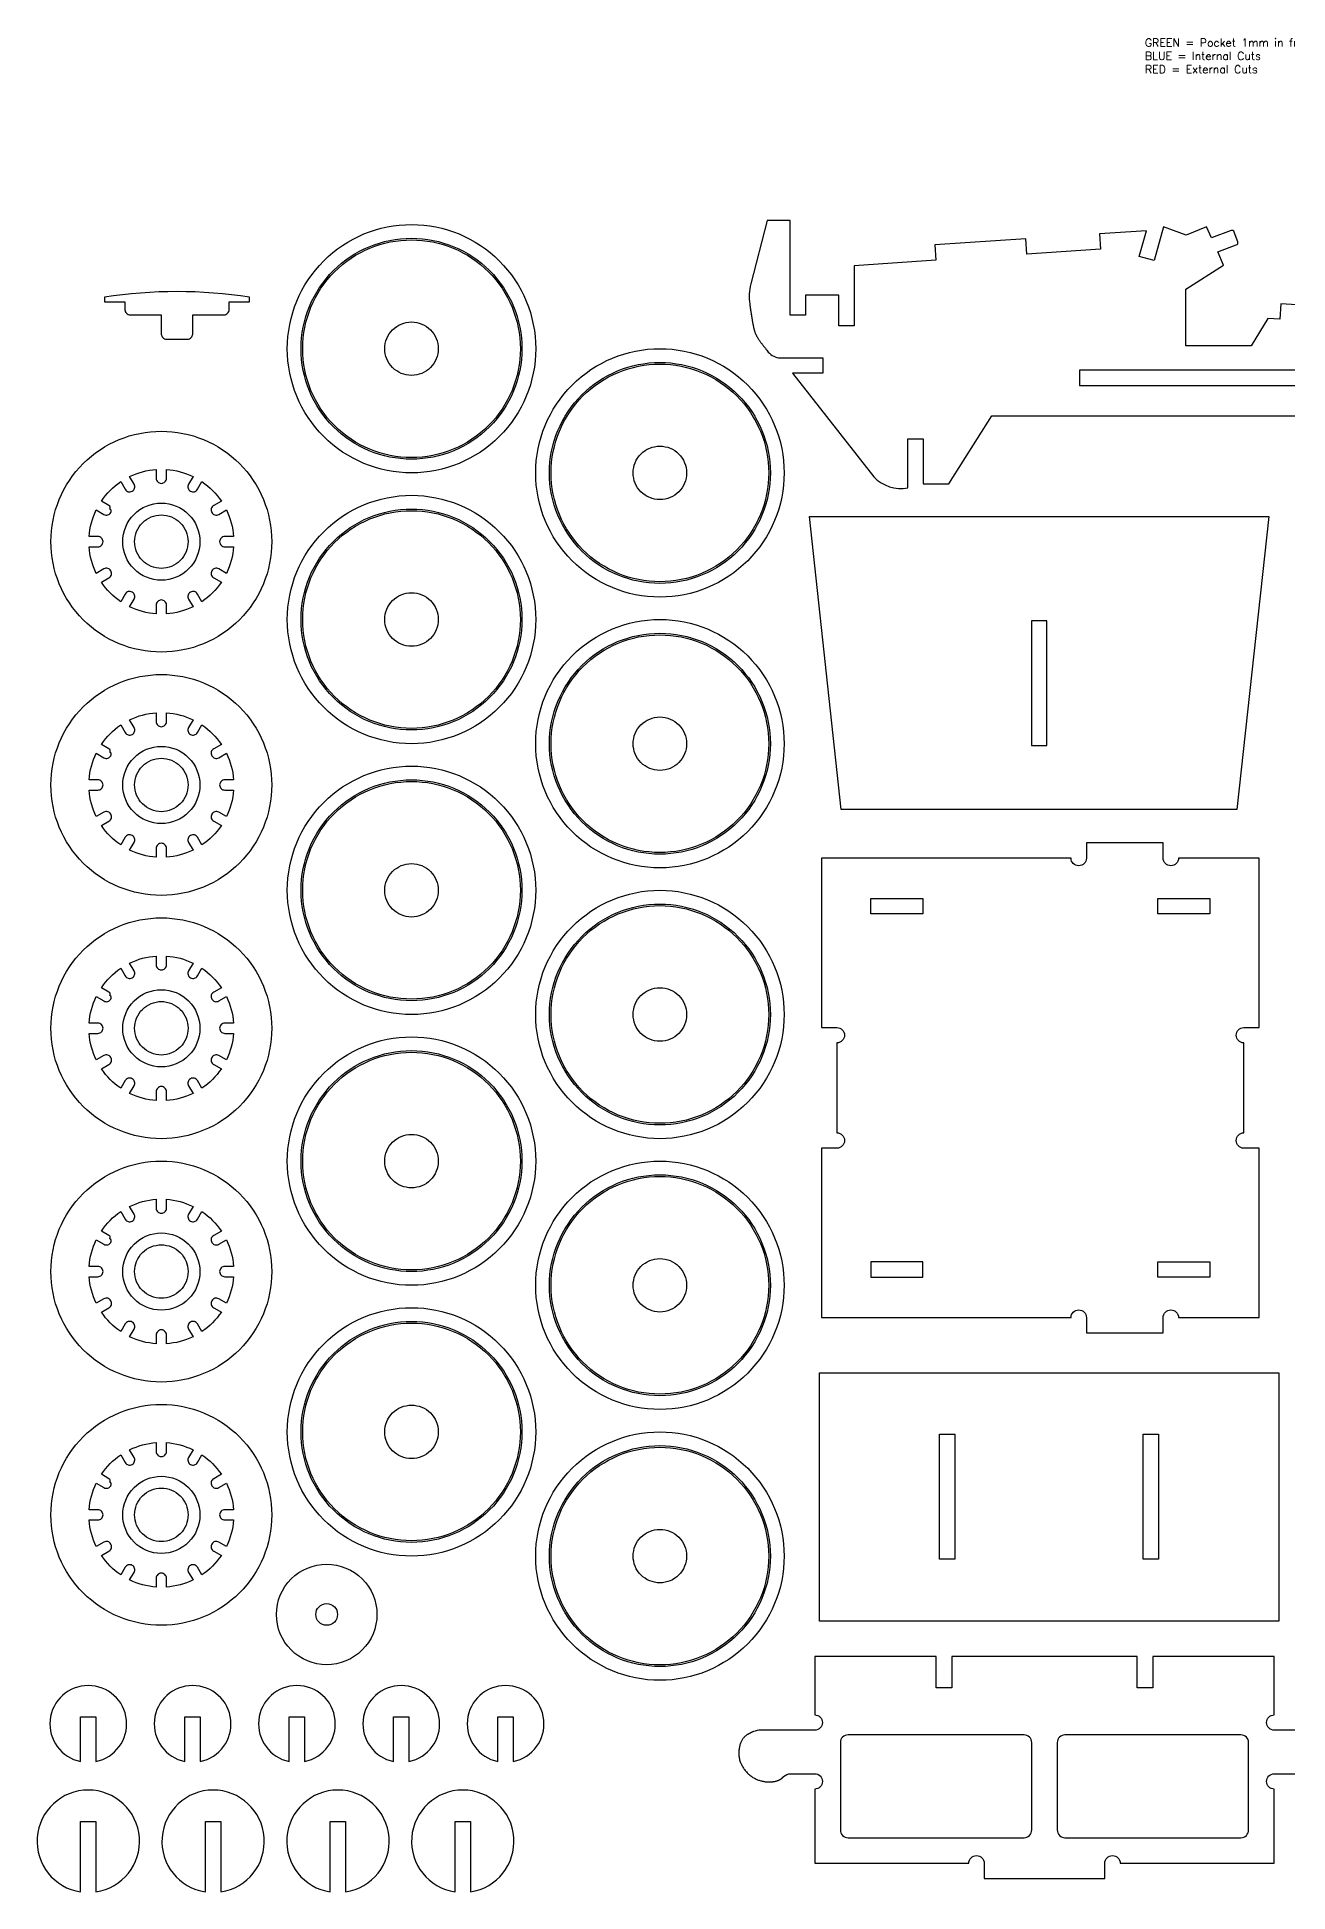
# Model space of a CAD drawing. Header units: millimetres. Extents: x 8 to 887, y 7 to 586.
# Drawn here: x 8 to 399, y 7 to 586 of the extents above; entities that cross this region are included whole.
import ezdxf

# ---------------------------------------------------------------- set-up
doc = ezdxf.new("R2010")
doc.units = ezdxf.units.MM
for name, color, linetype in [('external cut', 1, 'Continuous'), ('holes', 5, 'Continuous'), ('pocket 1mm', 3, 'Continuous')]:
    doc.layers.add(name, color=color, linetype=linetype)
doc.styles.get("Standard").update_dxf_attribs({"font": 'RomanS', "height": 1})

msp = doc.modelspace()

# ---------------------------------------------------------------- linework, layer by layer
at = {"layer": 'external cut', "flags": 128}
for points in [[(409.780641, 502.020181), (396.573027, 502.834635), (396.277593, 498.043735), (392.505479, 498.276344), (387.356644, 489.798223), (366.932581, 489.798223), (366.932581, 507.427719), (378.724772, 514.929798), (376.875946, 519.101728), (382.694212, 521.249536, 0.414214), (383.167664, 522.277078), (382.059483, 525.279067, 0.414214), (381.03194, 525.752518), (374.927264, 523.498983), (373.424503, 526.890006), (367.064179, 524.316289), (359.930639, 526.936059), (357.00259, 516.419948), (352.378489, 517.707458), (354.593493, 525.662664), (339.933555, 524.687621), (340.252102, 519.898203), (317.247182, 518.368128), (316.928634, 523.157546), (288.472071, 521.264879), (288.790619, 516.475461), (263.256195, 514.777147), (263.257229, 495.952787), (258.457201, 495.952787), (258.457201, 505.561499), (248.057202, 505.561499), (248.057202, 499.330304), (243.257202, 499.330304), (243.257202, 528.898568), (236.128666, 528.898568), (231.010475, 509.070982, 0.099481), (230.668246, 502.775894), (230.700543, 502.553151), (230.705387, 502.519766), (230.7107, 502.483169), (230.716509, 502.443197), (230.72284, 502.399689), (230.729719, 502.352479), (230.737171, 502.301408), (230.745221, 502.24631), (230.753897, 502.187025), (230.763223, 502.123388), (230.773226, 502.055237), (230.783931, 501.982411), (230.795363, 501.904745), (230.80755, 501.822077), (230.820516, 501.734245), (230.834288, 501.641085), (230.84889, 501.542435), (230.86435, 501.438133), (230.880692, 501.328015), (230.897943, 501.211919), (230.91612, 501.08975), (230.935209, 500.961683), (230.955191, 500.827964), (230.976041, 500.688836), (230.997741, 500.544542), (231.020266, 500.395327), (231.043598, 500.241434), (231.067713, 500.083108), (231.09259, 499.920592), (231.118208, 499.754131), (231.144545, 499.583967), (231.17158, 499.410346), (231.199291, 499.23351), (231.227657, 499.053704), (231.256657, 498.871173), (231.286268, 498.686158), (231.316469, 498.498906), (231.347239, 498.309658), (231.378556, 498.11866), (231.410399, 497.926156), (231.442761, 497.732393), (231.475693, 497.537637), (231.509262, 497.342159), (231.543533, 497.14623), (231.578574, 496.950118), (231.614448, 496.754095), (231.651224, 496.558432), (231.688967, 496.363397), (231.727744, 496.169262), (231.767619, 495.976297), (231.80866, 495.784772), (231.850933, 495.594958), (231.894503, 495.407124), (231.939437, 495.221541), (231.985801, 495.03848), (232.033662, 494.85821), (232.083084, 494.681003), (232.134134, 494.507127), (232.18688, 494.336855), (232.241385, 494.170455), (232.29772, 494.008094), (232.355967, 493.849524), (232.41621, 493.694391), (232.478532, 493.542343), (232.54302, 493.393026), (232.609758, 493.246089), (232.67883, 493.101178), (232.750321, 492.95794), (232.824315, 492.816022), (232.900897, 492.675073), (232.980152, 492.534737), (233.062164, 492.394664), (233.147018, 492.2545), (233.234798, 492.113893), (233.32559, 491.972488), (233.419477, 491.829935), (233.516544, 491.685879), (233.616876, 491.539968), (233.720557, 491.391849), (233.827673, 491.241169), (233.938204, 491.087735), (234.051717, 490.931985), (234.167676, 490.774519), (234.285547, 490.615936), (234.404791, 490.456834), (234.524874, 490.297812), (234.64526, 490.139469), (234.765411, 489.982403), (234.884793, 489.827214), (235.002869, 489.674499), (235.119103, 489.524857), (235.232959, 489.378888), (235.343902, 489.23719), (235.451394, 489.100362), (235.5549, 488.969002), (235.653884, 488.843709), (235.74781, 488.725082), (235.836142, 488.613719), (235.918344, 488.51022), (235.993879, 488.415183), (236.474035, 487.811137, 0.228903), (240.236017, 485.997978), (253.503371, 486.01037), (253.503371, 481.217914), (243.978504, 481.217914), (269.39251, 448.794944)], [(159.503693, 488.847063, -0.414214), (124.996763, 454.340132, -0.414214), (90.489832, 488.847063, -0.414214), (124.996763, 523.353993, -0.414214), (159.503693, 488.847063)], [(48.427387, 491.836321), (55.031839, 491.836321, 0.414214), (56.631839, 493.436321), (56.631839, 499.436321), (66.410383, 499.436321, 0.414214), (68.010383, 501.036321), (68.010383, 503.478426), (74.410383, 503.478426), (74.410383, 504.973085, 0.075189), (29.048843, 504.973085), (29.048843, 503.478426), (35.448843, 503.478426), (35.448843, 501.036321, 0.414214), (37.048843, 499.436321), (46.827388, 499.436321), (46.827388, 493.436321, 0.414214), (48.427387, 491.836321)], [(237.107028, 450.045395, -0.414214), (202.600097, 415.538465, -0.414214), (168.093167, 450.045395, -0.414214), (202.600097, 484.552326, -0.414214), (237.107028, 450.045395)], [(269.39251, 448.794944, 0.25005), (280.095705, 445.370829), (280.095705, 460.640208), (284.895705, 460.640208), (284.895705, 446.663701), (292.902179, 446.663701), (306.358602, 467.840425), (435.219724, 467.840425)], [(81.339631, 428.563544, -0.414214), (46.8327, 394.056613, -0.414214), (12.32577, 428.563544, -0.414214), (46.8327, 463.070475, -0.414214), (81.339631, 428.563544)], [(159.503693, 404.243728, -0.414214), (124.996763, 369.736797, -0.414214), (90.489832, 404.243728, -0.414214), (124.996763, 438.750658, -0.414214), (159.503693, 404.243728)], [(237.107028, 365.44206, -0.414214), (202.600097, 330.93513, -0.414214), (168.093167, 365.44206, -0.414214), (202.600097, 399.948991, -0.414214), (237.107028, 365.44206)], [(81.339631, 352.549683, -0.414214), (46.8327, 318.042752, -0.414214), (12.32577, 352.549683, -0.414214), (46.8327, 387.056613, -0.414214), (81.339631, 352.549683)], [(159.503693, 319.640393, -0.414214), (124.996763, 285.133463, -0.414214), (90.489832, 319.640393, -0.414214), (124.996763, 354.147324, -0.414214), (159.503693, 319.640393)], [(253.075433, 186.141219), (331.050392, 186.141219, -1), (335.850392, 186.141219), (335.850392, 181.341219), (359.835903, 181.341219), (359.835903, 186.141219, -1), (364.635903, 186.141219), (389.85351, 186.141219), (389.85351, 239.069813), (385.053511, 239.069813, -1), (385.053511, 243.869813), (385.053511, 271.964446, -1), (385.053511, 276.764446), (389.85351, 276.764446), (389.85351, 329.69304), (364.635903, 329.69304, -0.414214), (362.235903, 327.29304, -0.414214), (359.835903, 329.69304), (359.835903, 334.49304), (335.850392, 334.49304), (335.850392, 329.69304, -1), (331.050392, 329.69304), (253.075433, 329.69304), (253.075433, 276.764446), (257.875433, 276.764446, -1), (257.875433, 271.964446), (257.875433, 243.869813, -1), (257.875433, 239.069813), (253.075433, 239.069813), (253.075433, 186.141219)], [(237.107028, 280.838726, -0.414214), (202.600097, 246.331795, -0.414214), (168.093167, 280.838726, -0.414214), (202.600097, 315.345656, -0.414214), (237.107028, 280.838726)], [(81.339631, 276.535822, -0.414214), (46.8327, 242.028891, -0.414214), (12.32577, 276.535822, -0.414214), (46.8327, 311.042752, -0.414214), (81.339631, 276.535822)], [(159.503693, 235.037058, -0.414214), (124.996763, 200.530128, -0.414214), (90.489832, 235.037058, -0.414214), (124.996763, 269.543989, -0.414214), (159.503693, 235.037058)], [(81.339631, 200.521961, -0.414214), (46.8327, 166.01503, -0.414214), (12.32577, 200.521961, -0.414214), (46.8327, 235.028891, -0.414214), (81.339631, 200.521961)], [(237.107028, 196.235391, -0.414214), (202.600097, 161.72846, -0.414214), (168.093167, 196.235391, -0.414214), (202.600097, 230.742322, -0.414214), (237.107028, 196.235391)], [(159.503693, 150.433724, -0.414214), (124.996763, 115.926793, -0.414214), (90.489832, 150.433724, -0.414214), (124.996763, 184.940654, -0.414214), (159.503693, 150.433724)], [(81.339631, 124.508099, -0.414214), (46.8327, 90.001169, -0.414214), (12.32577, 124.508099, -0.414214), (46.8327, 159.01503, -0.414214), (81.339631, 124.508099)], [(237.107028, 111.632056, -0.414214), (202.600097, 77.125126, -0.414214), (168.093167, 111.632056, -0.414214), (202.600097, 146.138987, -0.414214), (237.107028, 111.632056)], [(114.19112, 93.392871, -0.414214), (98.490941, 77.692691, -0.414214), (82.790761, 93.392871, -0.414214), (98.490941, 109.093051, -0.414214), (114.19112, 93.392871)], [(411.399088, 57.223886), (394.534733, 57.223886, -1), (394.534733, 62.023886), (394.534733, 80.242354), (356.558822, 80.242354), (356.558822, 70.477222), (351.758822, 70.477222), (351.758822, 80.242354), (293.758823, 80.242354), (293.758823, 70.477222), (288.958823, 70.477222), (288.958823, 80.242354), (250.982912, 80.242354), (250.982912, 62.023886, -0.414214), (253.382912, 59.623886, -0.414214), (250.982912, 57.223886), (234.118557, 57.223886, 0.096499), (231.842591, 56.780503), (231.688039, 56.717911), (231.663674, 56.708035), (231.636851, 56.697118), (231.607429, 56.685056), (231.575269, 56.671747), (231.540231, 56.657087), (231.502174, 56.640974), (231.46096, 56.623305), (231.416447, 56.603977), (231.368496, 56.582888), (231.316967, 56.559933), (231.261719, 56.535011), (231.202614, 56.508019), (231.13951, 56.478853), (231.072269, 56.447411), (231.000749, 56.41359), (230.924812, 56.377287), (230.844316, 56.3384), (230.759122, 56.296824), (230.66909, 56.252459), (230.57408, 56.2052), (230.474051, 56.154887), (230.369353, 56.101131), (230.260437, 56.043484), (230.147752, 55.9815), (230.031748, 55.914732), (229.912875, 55.842732), (229.791583, 55.765053), (229.668321, 55.681248), (229.54354, 55.59087), (229.417688, 55.493473), (229.291216, 55.388608), (229.164574, 55.275829), (229.038211, 55.154688), (228.912577, 55.02474), (228.788121, 54.885536), (228.665295, 54.736629), (228.544546, 54.577573), (228.426326, 54.40792), (228.311084, 54.227223), (228.19927, 54.035035), (228.091333, 53.831095), (227.987724, 53.615886), (227.888895, 53.390074), (227.795296, 53.154329), (227.707377, 52.909318), (227.625591, 52.655709), (227.550387, 52.394171), (227.482216, 52.125371), (227.42153, 51.849978), (227.368779, 51.568659), (227.324414, 51.282083), (227.288886, 50.990918), (227.262646, 50.695831), (227.246145, 50.397491), (227.239833, 50.096567), (227.244162, 49.793725), (227.259581, 49.489634), (227.286543, 49.184962), (227.325498, 48.880378), (227.376897, 48.576548), (227.441039, 48.274099), (227.517622, 47.973482), (227.606191, 47.675106), (227.706291, 47.379381), (227.817469, 47.086716), (227.939269, 46.797518), (228.071238, 46.512199), (228.21292, 46.231166), (228.363863, 45.954828), (228.523611, 45.683596), (228.691709, 45.417877), (228.867705, 45.158081), (229.051142, 44.904617), (229.241567, 44.657894), (229.438526, 44.418321), (229.641563, 44.186306), (229.850225, 43.96226), (230.064058, 43.746591), (230.282606, 43.539708), (230.505416, 43.342021), (230.732052, 43.153841), (230.962156, 42.975096), (231.195388, 42.805618), (231.431409, 42.645236), (231.66988, 42.493783), (231.91046, 42.351088), (232.152811, 42.216983), (232.396593, 42.091298), (232.641466, 41.973865), (232.887092, 41.864514), (233.13313, 41.763077), (233.379242, 41.669384), (233.625087, 41.583266), (233.870327, 41.504554), (234.114622, 41.433079), (234.357633, 41.368672), (234.599019, 41.311163), (234.838442, 41.260384), (235.075563, 41.216166), (235.310041, 41.178339), (235.541562, 41.146722), (235.769907, 41.121079), (235.994882, 41.101165), (236.216294, 41.086731), (236.433947, 41.077532), (236.647649, 41.073318), (236.857204, 41.073845), (237.062419, 41.078863), (237.2631, 41.088126), (237.459053, 41.101387), (237.650083, 41.118399), (237.835997, 41.138915), (238.016601, 41.162686), (238.1917, 41.189467), (238.3611, 41.21901), (238.524607, 41.251068), (238.682028, 41.285394), (238.833168, 41.32174), (238.977833, 41.359859), (239.115829, 41.399505), (239.247032, 41.440445), (239.371596, 41.482513), (239.489746, 41.525554), (239.601706, 41.569419), (239.707701, 41.613954), (239.807955, 41.659006), (239.902693, 41.704425), (239.992139, 41.750057), (240.076518, 41.795751), (240.156054, 41.841354), (240.230971, 41.886714), (240.301495, 41.931679), (240.367848, 41.976097), (240.430257, 42.019815), (240.488945, 42.062681), (240.544136, 42.104544), (240.596056, 42.14525), (240.644929, 42.184648), (240.690979, 42.222586), (240.734431, 42.258911), (240.775483, 42.293504), (240.814234, 42.326376), (240.850756, 42.35757), (240.885121, 42.387131), (240.917403, 42.415101), (240.947673, 42.441525), (240.976004, 42.466446), (241.002468, 42.489909), (241.027138, 42.511956), (241.050087, 42.532631), (241.071386, 42.551978), (241.091109, 42.570042), (241.109328, 42.586864), (241.126114, 42.60249), (241.141542, 42.616963), (241.155683, 42.630326), (241.168609, 42.642624), (241.180394, 42.653899), (241.191109, 42.664197), (241.262455, 42.732957, -0.19413), (243.483141, 43.628927), (250.982912, 43.628927, -0.414214), (253.382912, 41.228927, -0.414214), (250.982912, 38.828927), (250.982912, 15.657487)], [(21.597813, 47.456096), (21.597813, 61.395917), (26.397813, 61.395917), (26.397813, 47.456096, 0.904015), (23.997813, 71.199385, 0.904015), (21.597813, 47.456096)], [(54.19577, 47.456096), (54.19577, 61.395917), (58.995769, 61.395917), (58.995769, 47.456096, 0.904015), (56.59577, 71.199385, 0.904015), (54.19577, 47.456096)], [(86.793726, 47.456096), (86.793726, 61.395917), (91.593726, 61.395917), (91.593726, 47.456096, 0.904015), (89.193726, 71.199385, 0.904015), (86.793726, 47.456096)], [(119.391683, 47.456096), (119.391683, 61.395917), (124.191682, 61.395917), (124.191682, 47.456096, 0.904015), (121.791683, 71.199385, 0.904015), (119.391683, 47.456096)], [(151.989639, 47.456096), (151.989639, 61.395917), (156.789639, 61.395917), (156.789639, 47.456096, 0.904015), (154.389639, 71.199385, 0.904015), (151.989639, 47.456096)], [(250.982912, 15.657487), (299.111506, 15.657487, -1), (303.911506, 15.657487), (303.911506, 10.857487), (341.606139, 10.857487), (341.606139, 15.657487, -1), (346.406139, 15.657487), (394.534733, 15.657487), (394.534733, 38.828927, -1), (394.534733, 43.628927), (402.034504, 43.628927, -0.19413)], [(21.615378, 6.712929), (21.615378, 28.721378), (26.415378, 28.721378), (26.415378, 6.712929, 0.927414), (24.015378, 38.531905, 0.927414), (21.615378, 6.712929)], [(60.614425, 6.712929), (60.614425, 28.721378), (65.414425, 28.721378), (65.414425, 6.712929, 0.927414), (63.014425, 38.531905, 0.927414), (60.614425, 6.712929)], [(99.613471, 6.712929), (99.613471, 28.721378), (104.413471, 28.721378), (104.413471, 6.712929, 0.927414), (102.013471, 38.531905, 0.927414), (99.613471, 6.712929)], [(138.612518, 6.712929), (138.612518, 28.721378), (143.412517, 28.721378), (143.412517, 6.712929, 0.927414), (141.012518, 38.531905, 0.927414), (138.612518, 6.712929)]]:
    msp.add_lwpolyline(points, format="xyb", dxfattribs=at)
for points in [[(259.240781, 344.850223), (249.293956, 436.388301), (392.845777, 436.388301), (382.898952, 344.850223), (259.240781, 344.850223)], [(395.971412, 91.317835), (252.419591, 91.317835), (252.419591, 168.83955), (395.971412, 168.83955), (395.971412, 91.317835)]]:
    msp.add_lwpolyline(points, dxfattribs=at)
at = {"layer": 'holes', "flags": 128}
for points in [[(133.349002, 488.847063, -0.414214), (124.996763, 480.494823, -0.414214), (116.644523, 488.847063, -0.414214), (124.996763, 497.199302, -0.414214), (133.349002, 488.847063)], [(210.952337, 450.045395, -0.414214), (202.600097, 441.693155, -0.414214), (194.247857, 450.045395, -0.414214), (202.600097, 458.397635, -0.414214), (210.952337, 450.045395)], [(55.18494, 428.563544, -0.414214), (46.8327, 420.211304, -0.414214), (38.48046, 428.563544, -0.414214), (46.8327, 436.915784, -0.414214), (55.18494, 428.563544)], [(133.349002, 404.243728, -0.414214), (124.996763, 395.891488, -0.414214), (116.644523, 404.243728, -0.414214), (124.996763, 412.595968, -0.414214), (133.349002, 404.243728)], [(210.952337, 365.44206, -0.414214), (202.600097, 357.089821, -0.414214), (194.247857, 365.44206, -0.414214), (202.600097, 373.7943, -0.414214), (210.952337, 365.44206)], [(55.18494, 352.549683, -0.414214), (46.8327, 344.197443, -0.414214), (38.48046, 352.549683, -0.414214), (46.8327, 360.901923, -0.414214), (55.18494, 352.549683)], [(133.349002, 319.640393, -0.414214), (124.996763, 311.288153, -0.414214), (116.644523, 319.640393, -0.414214), (124.996763, 327.992633, -0.414214), (133.349002, 319.640393)], [(55.18494, 276.535822, -0.414214), (46.8327, 268.183582, -0.414214), (38.48046, 276.535822, -0.414214), (46.8327, 284.888062, -0.414214), (55.18494, 276.535822)], [(210.952337, 280.838726, -0.414214), (202.600097, 272.486486, -0.414214), (194.247857, 280.838726, -0.414214), (202.600097, 289.190966, -0.414214), (210.952337, 280.838726)], [(133.349002, 235.037058, -0.414214), (124.996763, 226.684819, -0.414214), (116.644523, 235.037058, -0.414214), (124.996763, 243.389298, -0.414214), (133.349002, 235.037058)], [(55.18494, 200.521961, -0.414214), (46.8327, 192.169721, -0.414214), (38.48046, 200.521961, -0.414214), (46.8327, 208.8742, -0.414214), (55.18494, 200.521961)], [(210.952337, 196.235391, -0.414214), (202.600097, 187.883151, -0.414214), (194.247857, 196.235391, -0.414214), (202.600097, 204.587631, -0.414214), (210.952337, 196.235391)], [(133.349002, 150.433724, -0.414214), (124.996763, 142.081484, -0.414214), (116.644523, 150.433724, -0.414214), (124.996763, 158.785964, -0.414214), (133.349002, 150.433724)], [(55.18494, 124.508099, -0.414214), (46.8327, 116.15586, -0.414214), (38.48046, 124.508099, -0.414214), (46.8327, 132.860339, -0.414214), (55.18494, 124.508099)], [(210.952337, 111.632056, -0.414214), (202.600097, 103.279817, -0.414214), (194.247857, 111.632056, -0.414214), (202.600097, 119.984296, -0.414214), (210.952337, 111.632056)], [(101.882941, 93.392871, -0.414214), (98.490941, 90.000871, -0.414214), (95.098941, 93.392871, -0.414214), (98.490941, 96.784871, -0.414214), (101.882941, 93.392871)], [(261.382912, 23.657487), (316.358822, 23.657487, 0.414214), (318.758822, 26.057487), (318.758822, 53.376518, 0.414214), (316.358822, 55.776518), (261.382912, 55.776518, 0.414214), (258.982912, 53.376518), (258.982912, 26.057487, 0.414214), (261.382912, 23.657487)], [(329.158822, 23.657487), (384.134733, 23.657487, 0.414214), (386.534733, 26.057487), (386.534733, 53.376518, 0.414214), (384.134733, 55.776518), (329.158822, 55.776518, 0.414214), (326.758822, 53.376518), (326.758822, 26.057487, 0.414214), (329.158822, 23.657487)]]:
    msp.add_lwpolyline(points, format="xyb", dxfattribs=at)
for points in [[(333.675886, 477.36958), (435.606149, 477.36958), (435.606149, 482.16958), (333.675886, 482.16958), (333.675886, 477.36958)], [(318.669867, 364.89975), (323.469867, 364.89975), (323.469867, 403.86129), (318.669867, 403.86129), (318.669867, 364.89975)], [(268.50818, 312.297226), (268.50818, 317.097226), (284.784077, 317.097226), (284.784077, 312.297226), (268.50818, 312.297226)], [(358.144866, 317.097226), (374.420763, 317.097226), (374.420763, 312.297226), (358.144866, 312.297226), (358.144866, 317.097226)], [(268.50818, 198.737033), (284.784077, 198.737033), (284.784077, 203.537033), (268.50818, 203.537033), (268.50818, 198.737033)], [(358.144866, 198.737033), (358.144866, 203.537033), (374.420763, 203.537033), (374.420763, 198.737033), (358.144866, 198.737033)], [(294.795502, 110.699436), (289.995502, 110.699436), (289.995502, 149.753818), (294.795502, 149.753818), (294.795502, 110.699436)], [(353.595501, 110.699436), (353.595501, 149.753818), (358.395501, 149.753818), (358.395501, 110.699436), (353.595501, 110.699436)]]:
    msp.add_lwpolyline(points, dxfattribs=at)
at = {"layer": 'pocket 1mm', "flags": 128}
for points in [[(163.79843, 488.847063, -0.414214), (124.996763, 450.045395, -0.414214), (86.195095, 488.847063, -0.414214), (124.996763, 527.64873, -0.414214), (163.79843, 488.847063)], [(158.99843, 488.847063, -0.414214), (124.996763, 454.845395, -0.414214), (90.995095, 488.847063, -0.414214), (124.996763, 522.84873, -0.414214), (158.99843, 488.847063)], [(241.401765, 450.045395, -0.414214), (202.600097, 411.243728, -0.414214), (163.79843, 450.045395, -0.414214), (202.600097, 488.847063, -0.414214), (241.401765, 450.045395)], [(236.601765, 450.045395, -0.414214), (202.600097, 416.043728, -0.414214), (168.59843, 450.045395, -0.414214), (202.600097, 484.047063, -0.414214), (236.601765, 450.045395)], [(30.769046, 438.761659, 0.414214), (30.476226, 439.85448), (28.085629, 441.234692, -0.095807), (34.161553, 447.310615), (35.541765, 444.920018, 0.414214), (37.727405, 444.334378, 0.414214), (38.313046, 446.520018), (36.932834, 448.910615, -0.095807), (45.2327, 451.134558), (45.2327, 448.374134, 0.414214), (46.8327, 446.774134, 0.414214), (48.4327, 448.374134), (48.4327, 451.134558, -0.095807), (56.732566, 448.910615), (55.352355, 446.520018, 0.414214), (55.937995, 444.334378, 0.414214), (58.123636, 444.920018), (59.503848, 447.310615, -0.095807), (65.579771, 441.234692), (63.189174, 439.85448, 0.414214), (62.603534, 437.668839, 0.414214), (64.789174, 437.083198), (67.179771, 438.46341, -0.095807), (69.403714, 430.163544), (66.64329, 430.163544, 0.414214), (65.04329, 428.563544, 0.414214), (66.64329, 426.963544), (69.403714, 426.963544, -0.095807), (67.179771, 418.663678), (64.789174, 420.04389, 0.414214), (62.603534, 419.458249, 0.414214), (63.189174, 417.272608), (65.579771, 415.892397, -0.095807), (59.503848, 409.816473), (58.123636, 412.20707, 0.414214), (55.937995, 412.79271, 0.414214), (55.352355, 410.60707), (56.732566, 408.216473, -0.095807), (48.4327, 405.99253), (48.4327, 408.752954, 0.414214), (46.8327, 410.352954, 0.414214), (45.2327, 408.752954), (45.2327, 405.99253, -0.095807), (36.932834, 408.216473), (38.313046, 410.60707, 0.414214), (37.727405, 412.79271, 0.414214), (35.541765, 412.20707), (34.161553, 409.816473, -0.095807), (28.085629, 415.892397), (30.476226, 417.272608, 0.414214), (31.061867, 419.458249, 0.414214), (28.876226, 420.04389), (26.485629, 418.663678, -0.095807), (24.261686, 426.963544), (27.02211, 426.963544, 0.414214), (28.62211, 428.563544, 0.414214), (27.02211, 430.163544), (24.261686, 430.163544, -0.095807), (26.485629, 438.46341), (28.876226, 437.083198, 0.414214), (31.061867, 437.668839, 0.414214), (30.769046, 438.761659)], [(58.889336, 428.563544, -0.414214), (46.8327, 416.506908, -0.414214), (34.776064, 428.563544, -0.414214), (46.8327, 440.62018, -0.414214), (58.889336, 428.563544)], [(163.79843, 404.243728, -0.414214), (124.996763, 365.44206, -0.414214), (86.195095, 404.243728, -0.414214), (124.996763, 443.045395, -0.414214), (163.79843, 404.243728)], [(158.99843, 404.243728, -0.414214), (124.996763, 370.24206, -0.414214), (90.995095, 404.243728, -0.414214), (124.996763, 438.245395, -0.414214), (158.99843, 404.243728)], [(241.401765, 365.44206, -0.414214), (202.600097, 326.640393, -0.414214), (163.79843, 365.44206, -0.414214), (202.600097, 404.243728, -0.414214), (241.401765, 365.44206)], [(236.601765, 365.44206, -0.414214), (202.600097, 331.440393, -0.414214), (168.59843, 365.44206, -0.414214), (202.600097, 399.443728, -0.414214), (236.601765, 365.44206)], [(30.769046, 362.747798, 0.414214), (30.476226, 363.840619), (28.085629, 365.22083, -0.095807), (34.161553, 371.296754), (35.541765, 368.906157, 0.414214), (37.727405, 368.320517, 0.414214), (38.313046, 370.506157), (36.932834, 372.896754, -0.095807), (45.2327, 375.120697), (45.2327, 372.360273, 0.414214), (46.8327, 370.760273, 0.414214), (48.4327, 372.360273), (48.4327, 375.120697, -0.095807), (56.732566, 372.896754), (55.352355, 370.506157, 0.414214), (55.937995, 368.320517, 0.414214), (58.123636, 368.906157), (59.503848, 371.296754, -0.095807), (65.579771, 365.22083), (63.189174, 363.840619, 0.414214), (62.603534, 361.654978, 0.414214), (64.789174, 361.069337), (67.179771, 362.449549, -0.095807), (69.403714, 354.149683), (66.64329, 354.149683, 0.414214), (65.04329, 352.549683, 0.414214), (66.64329, 350.949683), (69.403714, 350.949683, -0.095807), (67.179771, 342.649817), (64.789174, 344.030029, 0.414214), (62.603534, 343.444388, 0.414214), (63.189174, 341.258747), (65.579771, 339.878535, -0.095807), (59.503848, 333.802612), (58.123636, 336.193209, 0.414214), (55.937995, 336.778849, 0.414214), (55.352355, 334.593209), (56.732566, 332.202612, -0.095807), (48.4327, 329.978669), (48.4327, 332.739093, 0.414214), (46.8327, 334.339093, 0.414214), (45.2327, 332.739093), (45.2327, 329.978669, -0.095807), (36.932834, 332.202612), (38.313046, 334.593209, 0.414214), (37.727405, 336.778849, 0.414214), (35.541765, 336.193209), (34.161553, 333.802612, -0.095807), (28.085629, 339.878535), (30.476226, 341.258747, 0.414214), (31.061867, 343.444388, 0.414214), (28.876226, 344.030029), (26.485629, 342.649817, -0.095807), (24.261686, 350.949683), (27.02211, 350.949683, 0.414214), (28.62211, 352.549683, 0.414214), (27.02211, 354.149683), (24.261686, 354.149683, -0.095807), (26.485629, 362.449549), (28.876226, 361.069337, 0.414214), (31.061867, 361.654978, 0.414214), (30.769046, 362.747798)], [(58.889336, 352.549683, -0.414214), (46.8327, 340.493047, -0.414214), (34.776064, 352.549683, -0.414214), (46.8327, 364.606319, -0.414214), (58.889336, 352.549683)], [(163.79843, 319.640393, -0.414214), (124.996763, 280.838726, -0.414214), (86.195095, 319.640393, -0.414214), (124.996763, 358.44206, -0.414214), (163.79843, 319.640393)], [(158.99843, 319.640393, -0.414214), (124.996763, 285.638726, -0.414214), (90.995095, 319.640393, -0.414214), (124.996763, 353.642061, -0.414214), (158.99843, 319.640393)], [(241.401765, 280.838726, -0.414214), (202.600097, 242.037058, -0.414214), (163.79843, 280.838726, -0.414214), (202.600097, 319.640393, -0.414214), (241.401765, 280.838726)], [(236.601765, 280.838726, -0.414214), (202.600097, 246.837058, -0.414214), (168.59843, 280.838726, -0.414214), (202.600097, 314.840393, -0.414214), (236.601765, 280.838726)], [(30.769046, 286.733937, 0.414214), (30.476226, 287.826757), (28.085629, 289.206969, -0.095807), (34.161553, 295.282893), (35.541765, 292.892296, 0.414214), (37.727405, 292.306655, 0.414214), (38.313046, 294.492296), (36.932834, 296.882893, -0.095807), (45.2327, 299.106835), (45.2327, 296.346412, 0.414214), (46.8327, 294.746412, 0.414214), (48.4327, 296.346412), (48.4327, 299.106835, -0.095807), (56.732566, 296.882893), (55.352355, 294.492296, 0.414214), (55.937995, 292.306655, 0.414214), (58.123636, 292.892296), (59.503848, 295.282893, -0.095807), (65.579771, 289.206969), (63.189174, 287.826757, 0.414214), (62.603534, 285.641117, 0.414214), (64.789174, 285.055476), (67.179771, 286.435688, -0.095807), (69.403714, 278.135822), (66.64329, 278.135822, 0.414214), (65.04329, 276.535822, 0.414214), (66.64329, 274.935822), (69.403714, 274.935822, -0.095807), (67.179771, 266.635956), (64.789174, 268.016167, 0.414214), (62.603534, 267.430527, 0.414214), (63.189174, 265.244886), (65.579771, 263.864674, -0.095807), (59.503848, 257.78875), (58.123636, 260.179348, 0.414214), (55.937995, 260.764988, 0.414214), (55.352355, 258.579348), (56.732566, 256.18875, -0.095807), (48.4327, 253.964808), (48.4327, 256.725232, 0.414214), (46.8327, 258.325232, 0.414214), (45.2327, 256.725232), (45.2327, 253.964808, -0.095807), (36.932834, 256.18875), (38.313046, 258.579348, 0.414214), (37.727405, 260.764988, 0.414214), (35.541765, 260.179348), (34.161553, 257.78875, -0.095807), (28.085629, 263.864674), (30.476226, 265.244886, 0.414214), (31.061867, 267.430527, 0.414214), (28.876226, 268.016167), (26.485629, 266.635956, -0.095807), (24.261686, 274.935822), (27.02211, 274.935822, 0.414214), (28.62211, 276.535822, 0.414214), (27.02211, 278.135822), (24.261686, 278.135822, -0.095807), (26.485629, 286.435688), (28.876226, 285.055476, 0.414214), (31.061867, 285.641117, 0.414214), (30.769046, 286.733937)], [(58.889336, 276.535822, -0.414214), (46.8327, 264.479186, -0.414214), (34.776064, 276.535822, -0.414214), (46.8327, 288.592457, -0.414214), (58.889336, 276.535822)], [(163.79843, 235.037058, -0.414214), (124.996763, 196.235391, -0.414214), (86.195095, 235.037058, -0.414214), (124.996763, 273.838726, -0.414214), (163.79843, 235.037058)], [(158.99843, 235.037058, -0.414214), (124.996763, 201.035391, -0.414214), (90.995095, 235.037058, -0.414214), (124.996763, 269.038726, -0.414214), (158.99843, 235.037058)], [(241.401765, 196.235391, -0.414214), (202.600097, 157.433724, -0.414214), (163.79843, 196.235391, -0.414214), (202.600097, 235.037058, -0.414214), (241.401765, 196.235391)], [(236.601765, 196.235391, -0.414214), (202.600097, 162.233724, -0.414214), (168.59843, 196.235391, -0.414214), (202.600097, 230.237059, -0.414214), (236.601765, 196.235391)], [(30.769046, 210.720076, 0.414214), (30.476226, 211.812896), (28.085629, 213.193108, -0.095807), (34.161553, 219.269032), (35.541765, 216.878435, 0.414214), (37.727405, 216.292794, 0.414214), (38.313046, 218.478435), (36.932834, 220.869032, -0.095807), (45.2327, 223.092974), (45.2327, 220.332551, 0.414214), (46.8327, 218.732551, 0.414214), (48.4327, 220.332551), (48.4327, 223.092974, -0.095807), (56.732566, 220.869032), (55.352355, 218.478435, 0.414214), (55.937995, 216.292794, 0.414214), (58.123636, 216.878435), (59.503848, 219.269032, -0.095807), (65.579771, 213.193108), (63.189174, 211.812896, 0.414214), (62.603534, 209.627256, 0.414214), (64.789174, 209.041615), (67.179771, 210.421827, -0.095807), (69.403714, 202.121961), (66.64329, 202.121961, 0.414214), (65.04329, 200.521961, 0.414214), (66.64329, 198.921961), (69.403714, 198.921961, -0.095807), (67.179771, 190.622094), (64.789174, 192.002306, 0.414214), (62.603534, 191.416666, 0.414214), (63.189174, 189.231025), (65.579771, 187.850813, -0.095807), (59.503848, 181.774889), (58.123636, 184.165486, 0.414214), (55.937995, 184.751127, 0.414214), (55.352355, 182.565486), (56.732566, 180.174889, -0.095807), (48.4327, 177.950947), (48.4327, 180.711371, 0.414214), (46.8327, 182.311371, 0.414214), (45.2327, 180.711371), (45.2327, 177.950947, -0.095807), (36.932834, 180.174889), (38.313046, 182.565486, 0.414214), (37.727405, 184.751127, 0.414214), (35.541765, 184.165486), (34.161553, 181.774889, -0.095807), (28.085629, 187.850813), (30.476226, 189.231025, 0.414214), (31.061867, 191.416666, 0.414214), (28.876226, 192.002306), (26.485629, 190.622094, -0.095807), (24.261686, 198.921961), (27.02211, 198.921961, 0.414214), (28.62211, 200.521961, 0.414214), (27.02211, 202.121961), (24.261686, 202.121961, -0.095807), (26.485629, 210.421827), (28.876226, 209.041615, 0.414214), (31.061867, 209.627256, 0.414214), (30.769046, 210.720076)], [(58.889336, 200.521961, -0.414214), (46.8327, 188.465325, -0.414214), (34.776064, 200.521961, -0.414214), (46.8327, 212.578596, -0.414214), (58.889336, 200.521961)], [(163.79843, 150.433724, -0.414214), (124.996763, 111.632056, -0.414214), (86.195095, 150.433724, -0.414214), (124.996763, 189.235391, -0.414214), (163.79843, 150.433724)], [(158.99843, 150.433724, -0.414214), (124.996763, 116.432056, -0.414214), (90.995095, 150.433724, -0.414214), (124.996763, 184.435391, -0.414214), (158.99843, 150.433724)], [(30.769046, 134.706215, 0.414214), (30.476226, 135.799035), (28.085629, 137.179247, -0.095807), (34.161553, 143.255171), (35.541765, 140.864574, 0.414214), (37.727405, 140.278933, 0.414214), (38.313046, 142.464574), (36.932834, 144.855171, -0.095807), (45.2327, 147.079113), (45.2327, 144.318689, 0.414214), (46.8327, 142.718689, 0.414214), (48.4327, 144.318689), (48.4327, 147.079113, -0.095807), (56.732566, 144.855171), (55.352355, 142.464574, 0.414214), (55.937995, 140.278933, 0.414214), (58.123636, 140.864574), (59.503848, 143.255171, -0.095807), (65.579771, 137.179247), (63.189174, 135.799035, 0.414214), (62.603534, 133.613394, 0.414214), (64.789174, 133.027754), (67.179771, 134.407966, -0.095807), (69.403714, 126.108099), (66.64329, 126.108099, 0.414214), (65.04329, 124.508099, 0.414214), (66.64329, 122.908099), (69.403714, 122.908099, -0.095807), (67.179771, 114.608233), (64.789174, 115.988445, 0.414214), (62.603534, 115.402804, 0.414214), (63.189174, 113.217164), (65.579771, 111.836952, -0.095807), (59.503848, 105.761028), (58.123636, 108.151625, 0.414214), (55.937995, 108.737266, 0.414214), (55.352355, 106.551625), (56.732566, 104.161028, -0.095807), (48.4327, 101.937086), (48.4327, 104.697509, 0.414214), (46.8327, 106.297509, 0.414214), (45.2327, 104.697509), (45.2327, 101.937086, -0.095807), (36.932834, 104.161028), (38.313046, 106.551625, 0.414214), (37.727405, 108.737266, 0.414214), (35.541765, 108.151625), (34.161553, 105.761028, -0.095807), (28.085629, 111.836952), (30.476226, 113.217164, 0.414214), (31.061867, 115.402804, 0.414214), (28.876226, 115.988445), (26.485629, 114.608233, -0.095807), (24.261686, 122.908099), (27.02211, 122.908099, 0.414214), (28.62211, 124.508099, 0.414214), (27.02211, 126.108099), (24.261686, 126.108099, -0.095807), (26.485629, 134.407966), (28.876226, 133.027754, 0.414214), (31.061867, 133.613394, 0.414214), (30.769046, 134.706215)], [(241.401765, 111.632056, -0.414214), (202.600097, 72.830389, -0.414214), (163.79843, 111.632056, -0.414214), (202.600097, 150.433724, -0.414214), (241.401765, 111.632056)], [(236.601765, 111.632056, -0.414214), (202.600097, 77.630389, -0.414214), (168.59843, 111.632056, -0.414214), (202.600097, 145.633724, -0.414214), (236.601765, 111.632056)], [(58.889336, 124.508099, -0.414214), (46.8327, 112.451464, -0.414214), (34.776064, 124.508099, -0.414214), (46.8327, 136.564735, -0.414214), (58.889336, 124.508099)]]:
    msp.add_lwpolyline(points, format="xyb", dxfattribs=at)

# ---------------------------------------------------------------- texts
at = {"layer": 'external cut', "insert": (354.144399, 585.727649), "char_height": 2.5, "attachment_point": 1}
msp.add_mtext_dynamic_manual_height_columns('GREEN = Pocket 1mm in from face(Although depth can be altered to suit taste)\\PBLUE = Internal Cuts\\PRED = External Cuts', width=206.73902577, gutter_width=5, heights=[0], dxfattribs=at)

doc.saveas('drawing.dxf')
